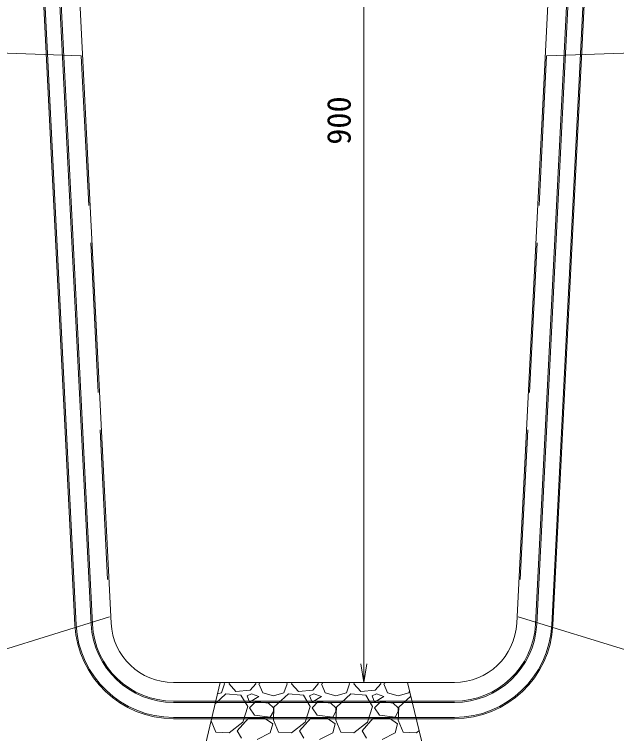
# Model space of a CAD drawing. Units: millimetres at full size, sheet at 1:20; details may follow other scales. Extents: x 0 to 23340, y -4498 to 8520.
# Drawn here: x 16343 to 16825, y 6760 to 7336 of the extents above; entities that cross this region are included whole.
import ezdxf
from ezdxf.enums import TextEntityAlignment as Align

# ---------------------------------------------------------------- set-up
doc = ezdxf.new("R2010")
doc.units = ezdxf.units.MM
doc.header["$LTSCALE"] = 20
doc.linetypes.add('DASHED', pattern=[7.5, 6, -1.5])
for name, color, linetype, lineweight in [('HOLE', 7, 'DASHED', 13), ('KIJUN', 5, 'Continuous', 5), ('SUNPO', 3, 'Continuous', 13), ('ﾊｯﾁﾝｸﾞ', 7, 'Continuous', 5)]:
    doc.layers.add(name, color=color, linetype=linetype, lineweight=lineweight)
doc.styles.add('ＭＳ ゴシック', font='')
doc.styles.get('ＭＳ ゴシック').set_extended_font_data('MS Gothic')

# ---------------------------------------------------------------- blocks, each defined once
blk = doc.blocks.new('open_arrow')
at = {"color": 0, "linetype": 'Continuous', "lineweight": -2}
blk.add_lwpolyline([(7.5, 1.25), (0, 0), (7.5, -1.25)], dxfattribs=at)

msp = doc.modelspace()

# ---------------------------------------------------------------- linework, layer by layer
at = {"layer": 'HOLE'}
for points in [[(16317.48, 7305.7), (16396.23, 7303.12), (16418.84, 6853.68), (16317.48, 6822.41)], [(16847.48, 7305.7), (16768.74, 7303.12), (16746.13, 6853.68), (16847.48, 6822.41)]]:
    msp.add_lwpolyline(points, dxfattribs=at)
msp.add_lwpolyline([(16507.48, 6801.2), (16657.48, 6801.2), (16682.48, 6696.2), (16482.48, 6696.2)], close=True, dxfattribs=at)
at = {"layer": 'KIJUN'}
for p, q in [((16363.19, 7661.2), (16404.12, 6847.88)), ((16814.84, 7662.2), (16773.84, 6847.23)), ((16470.03, 6786.2), (16694.94, 6786.2)), ((16470.03, 6785.2), (16694.94, 6785.2)), ((16694.94, 6773.2), (16470.03, 6773.2)), ((16694.94, 6772.2), (16470.03, 6772.2))]:
    msp.add_line(p, q, dxfattribs=at)
at = {"layer": 'KIJUN', "color": 7, "lineweight": 13}
for p, q in [((16782.48, 7596.2), (16744.87, 6848.68)), ((16694.94, 6801.2), (16470.03, 6801.2))]:
    msp.add_line(p, q, dxfattribs=at)
msp.add_lwpolyline([(16420.1, 6848.68), (16382.48, 7596.2), (16409.48, 7661.2), (16407.48, 7701.2), (16371.48, 7721.2), (16367.48, 7811.2), (16320.48, 7811.2), (16317.48, 7808.2), (16317.48, 6716.2), (16337.48, 6696.2), (16827.48, 6696.2), (16847.48, 6716.2), (16847.48, 7808.2), (16844.48, 7811.2), (16797.48, 7811.2), (16793.48, 7721.2), (16757.48, 7701.2), (16755.48, 7661.2), (16782.48, 7596.2)], dxfattribs=at)
at = {"layer": 'KIJUN'}
for points in [[(16391.13, 6847.23), (16350.13, 7662.2), (16364.15, 7662.2), (16405.11, 6847.93)], [(16392.13, 6847.28), (16351.18, 7661.2), (16363.19, 7661.2)], [(16759.86, 6847.93), (16800.82, 7662.2), (16814.84, 7662.2)], [(16760.85, 6847.88), (16801.78, 7661.2), (16813.79, 7661.2), (16772.84, 6847.28)]]:
    msp.add_lwpolyline(points, dxfattribs=at)
at = {"layer": 'KIJUN', "color": 7, "lineweight": 13}
for centre, start, end in [((16470.03, 6851.2), 182.88038, 270), ((16694.94, 6851.2), 270, 357.11962)]:
    msp.add_arc(centre, 50, start, end, dxfattribs=at)
at = {"layer": 'KIJUN'}
for centre, radius, start, end in [((16470.03, 6851.2), 79, 182.88038, 270), ((16470.03, 6851.2), 78, 182.88038, 270), ((16470.03, 6851.2), 66, 182.88038, 270), ((16470.03, 6851.2), 65, 182.88038, 270), ((16694.94, 6851.2), 65, 270, 357.11962), ((16694.94, 6851.2), 66, 270, 357.11962), ((16694.94, 6851.2), 78, 270, 357.11962), ((16694.94, 6851.2), 79, 270, 357.11962)]:
    msp.add_arc(centre, radius, start, end, dxfattribs=at)
at = {"layer": 'SUNPO'}
for p, q in [((16622.42, 7701.2), (16622.42, 6801.2)), ((16622.42, 6801.2), (16632.48, 6801.2))]:
    msp.add_line(p, q, dxfattribs=at)
at = {"layer": 'ﾊｯﾁﾝｸﾞ'}
for p, q in [((16508.5, 6793), (16511, 6800)), ((16510.45, 6801.2), (16511, 6800)), ((16514.5, 6800), (16514.95, 6801.2)), ((16520, 6794), (16514.5, 6800)), ((16536, 6800), (16531.5, 6795)), ((16536, 6800), (16535.76, 6801.2)), ((16538.5, 6800), (16541.5, 6793)), ((16539, 6800), (16539.51, 6801.2)), ((16558.5, 6793), (16561, 6800)), ((16560.45, 6801.2), (16561, 6800)), ((16564.5, 6800), (16564.95, 6801.2)), ((16570, 6794), (16564.5, 6800)), ((16586, 6800), (16581.5, 6795)), ((16586, 6800), (16585.76, 6801.2)), ((16588.5, 6800), (16591.5, 6793)), ((16589, 6800), (16589.51, 6801.2)), ((16608.5, 6793), (16611, 6800)), ((16610.45, 6801.2), (16611, 6800)), ((16614.5, 6800), (16614.95, 6801.2)), ((16620, 6794), (16614.5, 6800)), ((16636, 6800), (16631.5, 6795)), ((16636, 6800), (16635.76, 6801.2)), ((16638.5, 6800), (16641.5, 6793)), ((16639, 6800), (16639.51, 6801.2)), ((16512, 6792), (16503.43, 6784.18)), ((16505.31, 6792.06), (16508.5, 6793)), ((16524, 6791), (16512, 6792)), ((16531.5, 6795), (16520, 6794)), ((16529.5, 6782), (16524, 6791)), ((16532.5, 6792), (16529, 6790.5)), ((16538.5, 6790), (16532.5, 6792)), ((16541.5, 6793), (16550, 6790.5)), ((16550, 6790.5), (16558.5, 6793)), ((16562, 6792), (16550.5, 6781.5)), ((16574, 6791), (16562, 6792)), ((16581.5, 6795), (16570, 6794)), ((16579.5, 6782), (16574, 6791)), ((16582.5, 6792), (16579, 6790.5)), ((16588.5, 6790), (16582.5, 6792)), ((16591.5, 6793), (16600, 6790.5)), ((16600, 6790.5), (16608.5, 6793)), ((16612, 6792), (16600.5, 6781.5)), ((16624, 6791), (16612, 6792)), ((16631.5, 6795), (16620, 6794)), ((16629.5, 6782), (16624, 6791)), ((16632.5, 6792), (16629, 6790.5)), ((16638.5, 6790), (16632.5, 6792)), ((16641.5, 6793), (16650, 6790.5)), ((16650, 6790.5), (16658.5, 6793)), ((16658.5, 6793), (16659.06, 6794.57)), ((16529, 6790.5), (16531, 6785.5)), ((16531, 6785.5), (16538.5, 6790)), ((16536, 6786), (16531, 6781)), ((16546, 6784.5), (16536, 6786)), ((16579, 6790.5), (16581, 6785.5)), ((16581, 6785.5), (16588.5, 6790)), ((16586, 6786), (16581, 6781)), ((16596, 6784.5), (16586, 6786)), ((16629, 6790.5), (16631, 6785.5)), ((16631, 6785.5), (16638.5, 6790)), ((16636, 6786), (16631, 6781)), ((16646, 6784.5), (16636, 6786)), ((16660.09, 6790.26), (16650.5, 6781.5)), ((16525.5, 6769.5), (16529.5, 6782)), ((16531, 6781), (16535, 6775)), ((16550, 6781), (16546, 6784.5)), ((16550.5, 6781.5), (16550, 6771)), ((16550, 6778), (16550, 6781)), ((16575.5, 6769.5), (16579.5, 6782)), ((16581, 6781), (16585, 6775)), ((16600, 6781), (16596, 6784.5)), ((16600.5, 6781.5), (16600, 6771)), ((16600, 6778), (16600, 6781)), ((16625.5, 6769.5), (16629.5, 6782)), ((16631, 6781), (16635, 6775)), ((16650, 6781), (16646, 6784.5)), ((16650.5, 6781.5), (16650, 6771)), ((16650, 6778), (16650, 6781)), ((16535, 6775), (16547.5, 6773.5)), ((16547.5, 6773.5), (16550, 6778)), ((16585, 6775), (16597.5, 6773.5)), ((16597.5, 6773.5), (16600, 6778)), ((16635, 6775), (16647.5, 6773.5)), ((16647.5, 6773.5), (16650, 6778)), ((16500.19, 6770.55), (16504, 6761.5)), ((16514.5, 6761), (16525.5, 6769.5)), ((16521, 6762.5), (16530, 6772.5)), ((16530, 6772.5), (16543, 6772.5)), ((16543, 6772.5), (16549.5, 6768)), ((16549.5, 6768), (16547.5, 6761)), ((16550, 6771), (16554, 6761.5)), ((16564.5, 6761), (16575.5, 6769.5)), ((16571, 6762.5), (16580, 6772.5)), ((16580, 6772.5), (16593, 6772.5)), ((16593, 6772.5), (16599.5, 6768)), ((16599.5, 6768), (16597.5, 6761)), ((16600, 6771), (16604, 6761.5)), ((16614.5, 6761), (16625.5, 6769.5)), ((16621, 6762.5), (16630, 6772.5)), ((16630, 6772.5), (16643, 6772.5)), ((16643, 6772.5), (16649.5, 6768)), ((16649.5, 6768), (16647.5, 6761)), ((16650, 6771), (16654, 6761.5)), ((16524.5, 6756.5), (16521, 6762.5)), ((16574.5, 6756.5), (16571, 6762.5)), ((16624.5, 6756.5), (16621, 6762.5)), ((16664.5, 6761), (16666.66, 6762.67)), ((16504, 6761.5), (16514.5, 6761)), ((16547.5, 6761), (16537, 6755.5)), ((16554, 6761.5), (16564.5, 6761)), ((16597.5, 6761), (16587, 6755.5)), ((16604, 6761.5), (16614.5, 6761)), ((16647.5, 6761), (16637, 6755.5)), ((16654, 6761.5), (16664.5, 6761))]:
    msp.add_line(p, q, dxfattribs=at)

# ---------------------------------------------------------------- block references
at = {"layer": 'SUNPO', "xscale": 2, "yscale": 2, "rotation": 90}
msp.add_blockref('open_arrow', (16622.42, 6801.2), dxfattribs=at)

# ---------------------------------------------------------------- texts
at = {"layer": 'SUNPO', "style": 'ＭＳ ゴシック'}
msp.add_text('900', height=18.99, rotation=90, dxfattribs=at).set_placement((16602.42, 7251.2), align=Align.MIDDLE_CENTER)

doc.saveas('drawing.dxf')
